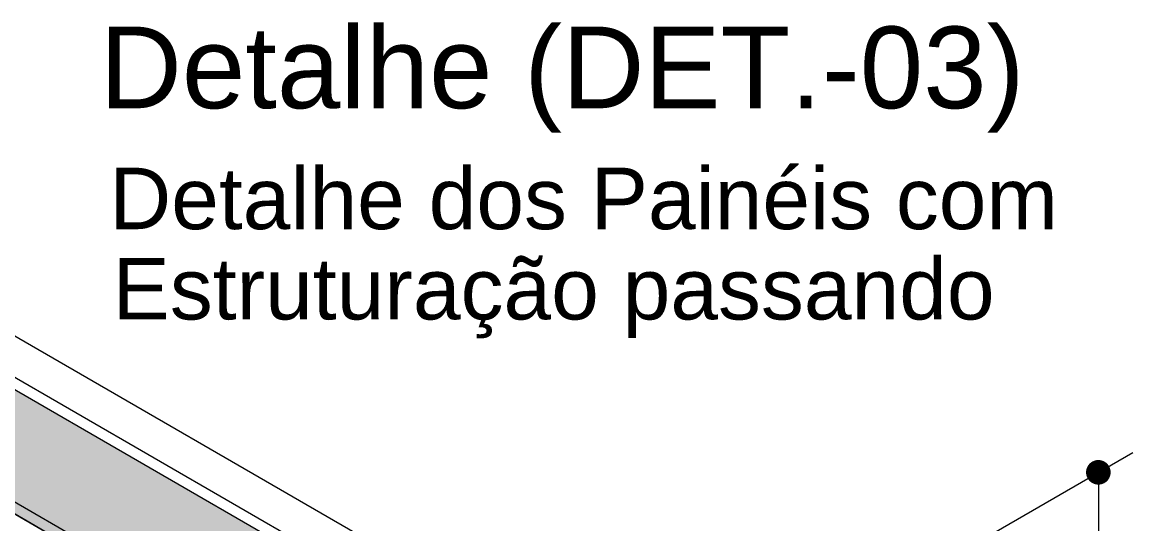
# Model space of a CAD drawing. Extents: x -20676 to 4767, y -817 to 13976.
# Drawn here: x -15735 to -15509.4, y 8075.7 to 8177.5 of the extents above; entities that cross this region are included whole.
import ezdxf
from ezdxf.enums import TextEntityAlignment as Align

# ---------------------------------------------------------------- set-up
doc = ezdxf.new("R2010")
doc.units = 0
doc.header["$PDMODE"] = 2
doc.header["$PDSIZE"] = 10
doc.layers.get('0').update_dxf_attribs({"lineweight": 13})
doc.layers.get('Defpoints').update_dxf_attribs({"lineweight": 13})
for name, color, linetype, lineweight in [('Carimbo', 7, 'Continuous', 13), ('cotas', 4, 'Continuous', 13), ('Demarcação 1', 252, 'Continuous', 9), ('MADEIRA', 3, 'Continuous', 13)]:
    doc.layers.add(name, color=color, linetype=linetype, lineweight=lineweight)
doc.layers.add('IDENT INDICE', color=7, linetype='Continuous')
doc.styles.add('ARIAL', font='arial.ttf', dxfattribs={"oblique": 15, "height": 25})
doc.styles.add('RICARDO', font='arial.ttf', dxfattribs={"width": 0.8})
doc.dimstyles.new('1x', dxfattribs={"dimtxt": 8, "dimasz": 5, "dimexe": 7, "dimexo": 5, "dimgap": 4, "dimtad": 1, "dimdec": 1, "dimdsep": 46, "dimtxsty": 'Standard', "dimblk": 'DOT', "dimcen": 0.09, "dimclrd": 4, "dimclre": 4, "dimclrt": 2, "dimadec": 0, "dimazin": 2, "dimtfac": 1, "dimtdec": 1, "dimtmove": 0, "dimatfit": 3, "dimldrblk": 'DOT', "dimfxl": 0, "dimtolj": 1, "dimtzin": 0, "dimlwd": 9, "dimlwe": 9, "dimarcsym": 0})

# ---------------------------------------------------------------- blocks, each defined once
blk = doc.blocks.new('_Dot')
at = {"color": 0, "linetype": 'ByBlock', "lineweight": -2}
blk.add_line((-0.5, 0), (-1, 0), dxfattribs=at)
at = {"color": 0, "linetype": 'ByBlock', "const_width": 0.5}
blk.add_lwpolyline([(-0.25, 0, 1), (0.25, 0, 1)], format="xyb", close=True, dxfattribs=at)
blk = doc.blocks.new('*D16')
at = {"layer": 'cotas', "color": 4, "lineweight": 9, "transparency": 16777216}
for p, q in [((-15626.68, 8022.45), (-15509.37, 8090.17)), ((-15516.37, 8081.13), (-15516.37, 7950.79)), ((-15626.68, 7882.11), (-15509.37, 7949.84))]:
    blk.add_line(p, q, dxfattribs=at)
at = {"layer": 'Defpoints', "color": 0, "transparency": 16777216}
for p in [(-15631.68, 8019.56), (-15516.37, 7945.79), (-15631.68, 7879.22)]:
    blk.add_point(p, dxfattribs=at)
at = {"layer": 'cotas', "color": 4, "lineweight": 9, "transparency": 16777216, "xscale": 5, "yscale": 5, "zscale": 5}
for p, rotation in [((-15516.37, 8086.13), 90), ((-15516.37, 7945.79), 270)]:
    blk.add_blockref('_Dot', p, dxfattribs=dict(at, rotation=rotation))
at = {"layer": 'cotas', "color": 2, "transparency": 16777216, "insert": (-15525.71, 8005.97), "char_height": 8, "attachment_point": 5, "rotation": 90}
blk.add_mtext('\\A1;ESTUTURAÇÃO PASSA', dxfattribs=at)

msp = doc.modelspace()

# ---------------------------------------------------------------- hatches: boundary and pattern name
at = {"layer": 'Demarcação 1'}
msp.add_hatch(color=256, dxfattribs=at).paths.add_polyline_path([(-15795.86, 8137.22), (-15795.86, 8114.35), (-15631.68, 8019.56), (-15631.68, 7970.21), (-15611.87, 7958.77), (-15611.87, 8031)])
h = msp.add_hatch(color=256, dxfattribs=at)
h.dxf.hatch_style = 1
h.paths.add_polyline_path([(-15649.4, 8027.38), (-15633.76, 8018.36), (-15631.68, 8019.56), (-15815.67, 8125.79), (-15817.75, 8124.58)])

# ---------------------------------------------------------------- linework, layer by layer
at = {"extrusion": (-1e-16, 0.816497, 0.57735)}
for p, q in [((-15795.86, 8137.22), (-15611.87, 8031)), ((-15609.79, 8032.2), (-15793.78, 8138.42)), ((-15817.75, 8124.58), (-15633.76, 8018.36)), ((-15649.4, 8027.38), (-15817.75, 8124.58)), ((-15631.68, 8019.56), (-15815.67, 8125.79))]:
    msp.add_line(p, q, dxfattribs=at)
at = {"layer": 'MADEIRA', "extrusion": (-1e-16, 0.816497, 0.57735)}
msp.add_line((-15618.13, 8045.44), (-15786.48, 8142.64), dxfattribs=at)

# ---------------------------------------------------------------- texts
at = {"layer": 'Carimbo', "color": 2, "style": 'ARIAL'}
for s, p in [('Detalhe dos Painéis com', (-15620.94, 8142.07)), ('Estruturação passando', (-15627.02, 8121.8))]:
    msp.add_text(s, height=12.4711, dxfattribs=at).set_placement(p, align=Align.MIDDLE)
at = {"layer": 'IDENT INDICE', "style": 'RICARDO'}
msp.add_text('Detalhe (DET.-03) ', height=16.5788, dxfattribs=at).set_placement((-15622.09, 8168.32), align=Align.MIDDLE_CENTER)

# ---------------------------------------------------------------- dimensions: what is measured, and where the dimension line sits
at = {"layer": 'cotas', "color": 0}
dim = msp.add_linear_dim(base=(-15516.37, 7945.79), p1=(-15631.68, 8019.56), p2=(-15631.68, 7879.22), angle=90, text='ESTUTURAÇÃO PASSA', dimstyle='1x', override={"dimfxl": 5}, dxfattribs=at)
dim.commit()
dim.dimension.update_dxf_attribs({"geometry": '*D16', "text_midpoint": (-15516.37, 8005.97), "dimtype": 160})

doc.saveas('drawing.dxf')
